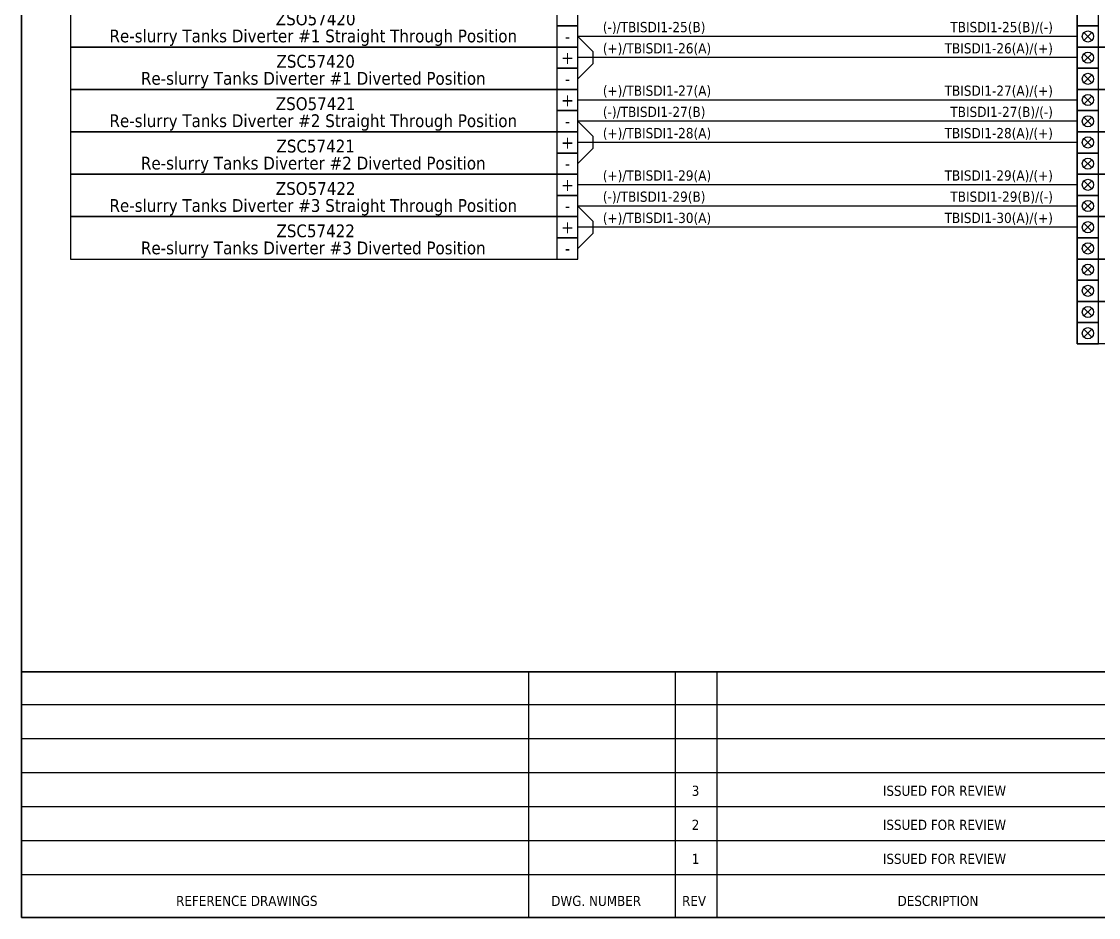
# Model space of a CAD drawing. Header units: millimetres. Extents: x 0 to 1792788, y -13 to 262234.
# Drawn here: x 680159 to 712258, y 92247 to 118939 of the extents above; entities that cross this region are included whole.
import ezdxf
from ezdxf.enums import TextEntityAlignment as Align

# ---------------------------------------------------------------- set-up
doc = ezdxf.new("R2010")
doc.units = ezdxf.units.MM
for name, color, linetype, lineweight in [('GT_1', 9, 'Continuous', 25), ('HELPPOINT', 7, 'Continuous', 25), ('MEMBER', 7, 'Continuous', 25), ('power', 7, 'Continuous', 25)]:
    doc.layers.add(name, color=color, linetype=linetype, lineweight=lineweight)
doc.styles.add('Tahoma', font='')
doc.styles.get('Tahoma').set_extended_font_data('Tahoma')

# ---------------------------------------------------------------- blocks, each defined once
blk = doc.blocks.new('TPA')
at = {"layer": 'GT_1', "color": 4, "ltscale": 25.4}
for p, q in [((14309938, 12749437), (14309938, 12757755)), ((14314900, 12749437), (14314900, 12757755)), ((14316319, 12749437), (14316319, 12757755)), ((14346116, 12756634), (14292753, 12756634)), ((14346116, 12755485), (14292753, 12755485)), ((14346116, 12754332), (14292753, 12754332)), ((14346116, 12753180), (14292753, 12753180)), ((14346116, 12752028), (14292753, 12752028)), ((14346114, 12750875), (14292753, 12750875))]:
    blk.add_line(p, q, dxfattribs=at)
at = {"layer": 'HELPPOINT', "color": 4, "lineweight": 35, "ltscale": 25.4}
for p, q in [((14292753, 12749437), (14292753, 12827491)), ((14292753, 12749437), (14292753, 12827491)), ((14405128, 12749437), (14292753, 12749437)), ((14405128, 12749437), (14292753, 12749437))]:
    blk.add_line(p, q, dxfattribs=at)
at = {"layer": 'MEMBER', "color": 4, "lineweight": 35, "ltscale": 25.4}
blk.add_line((14292753, 12757755), (14405128, 12757755), dxfattribs=at)
blk.add_line((14292753, 12757755), (14405128, 12757755), dxfattribs=at)
at = {"layer": 'MEMBER', "color": 4, "style": 'Tahoma'}
for s, height, p in [('3', 343, (14315582, 12753726)), ('ISSUED FOR REVIEW', 342.77, (14324013, 12753726)), ('2', 343, (14315582, 12752574)), ('ISSUED FOR REVIEW', 342.77, (14324013, 12752574)), ('1', 343, (14315582, 12751421)), ('ISSUED FOR REVIEW', 342.77, (14324013, 12751421))]:
    blk.add_text(s, height=height, dxfattribs=at).set_placement(p, align=Align.MIDDLE_CENTER)
for s, height, p in [('REFERENCE DRAWINGS', 342.77, (14297988, 12749826)), ('DWG. NUMBER', 342.77, (14310694, 12749826)), ('REV', 342.8, (14315126, 12749826)), ('DESCRIPTION', 342.77, (14322425, 12749826))]:
    blk.add_text(s, height=height, dxfattribs=at).set_placement(p)

msp = doc.modelspace()

# ---------------------------------------------------------------- linework, layer by layer
at = {"color": 7, "ltscale": 25.4}
for p, q in [((711626, 118494), (696741, 118494)), ((696741, 118494), (697188, 118048)), ((712059, 118612), (711824, 118377)), ((711824, 118612), (712059, 118377)), ((697188, 118048), (697188, 117678)), ((696741, 117231), (697188, 117678)), ((712059, 117349), (711824, 117114)), ((711824, 117349), (712059, 117114)), ((711626, 115968), (696741, 115968)), ((696741, 115968), (697188, 115522)), ((712059, 116086), (711824, 115851)), ((711824, 116086), (712059, 115851)), ((697188, 115522), (697188, 115152)), ((696741, 114705), (697188, 115152)), ((712059, 114823), (711824, 114588)), ((711824, 114823), (712059, 114588)), ((711626, 113442), (696741, 113442)), ((696741, 113442), (697188, 112996)), ((712059, 113560), (711824, 113325)), ((711824, 113560), (712059, 113325)), ((697188, 112996), (697188, 112626)), ((696741, 112179), (697188, 112626)), ((712059, 112297), (711824, 112062)), ((711824, 112297), (712059, 112062)), ((712059, 111034), (711824, 110799)), ((711824, 111034), (712059, 110799)), ((712059, 109771), (711824, 109536)), ((711824, 109771), (712059, 109536))]:
    msp.add_line(p, q, dxfattribs=at)
at = {"color": 4, "ltscale": 25.4}
for p, q in [((711626, 117863), (696741, 117863)), ((711626, 116600), (696741, 116600)), ((711626, 115337), (696741, 115337)), ((711626, 114074), (696741, 114074)), ((711626, 112811), (696741, 112811))]:
    msp.add_line(p, q, dxfattribs=at)
at = {"color": 1, "ltscale": 25.4}
for p, q in [((712059, 117980), (711824, 117745)), ((711824, 117980), (712059, 117745)), ((712059, 116717), (711824, 116482)), ((711824, 116717), (712059, 116482)), ((712059, 115454), (711824, 115219)), ((711824, 115454), (712059, 115219)), ((712059, 114191), (711824, 113956)), ((711824, 114191), (712059, 113956)), ((712059, 112928), (711824, 112693)), ((711824, 112928), (712059, 112693)), ((712059, 111665), (711824, 111430)), ((711824, 111665), (712059, 111430)), ((712059, 110402), (711824, 110167)), ((711824, 110402), (712059, 110167))]:
    msp.add_line(p, q, dxfattribs=at)
at = {"color": 2, "ltscale": 25.4}
for points in [[(681620, 118178), (696741, 118178), (696741, 119441), (681620, 119441)], [(681620, 116915), (696741, 116915), (696741, 118178), (681620, 118178)], [(681620, 115652), (696741, 115652), (696741, 116915), (681620, 116915)], [(681620, 114389), (696741, 114389), (696741, 115652), (681620, 115652)], [(681620, 113127), (696741, 113127), (696741, 114389), (681620, 114389)], [(681620, 111864), (696741, 111864), (696741, 113127), (681620, 113127)]]:
    msp.add_lwpolyline(points, close=True, dxfattribs=at)
at = {"color": 1, "ltscale": 25.4}
for points in [[(696109, 118810), (696741, 118810), (696741, 119441), (696109, 119441)], [(711626, 118810), (712258, 118810), (712258, 119441), (711626, 119441)], [(696109, 117547), (696741, 117547), (696741, 118178), (696109, 118178)], [(711626, 117547), (712258, 117547), (712258, 118178), (711626, 118178)], [(696109, 116284), (696741, 116284), (696741, 116915), (696109, 116915)], [(711626, 116284), (712258, 116284), (712258, 116915), (711626, 116915)], [(696109, 115021), (696741, 115021), (696741, 115652), (696109, 115652)], [(711626, 115021), (712258, 115021), (712258, 115652), (711626, 115652)], [(696109, 113758), (696741, 113758), (696741, 114389), (696109, 114389)], [(711626, 113758), (712258, 113758), (712258, 114389), (711626, 114389)], [(696109, 112495), (696741, 112495), (696741, 113127), (696109, 113127)], [(711626, 112495), (712258, 112495), (712258, 113127), (711626, 113127)], [(711626, 111232), (712258, 111232), (712258, 111864), (711626, 111864)], [(711626, 109969), (712258, 109969), (712258, 110601), (711626, 110601)]]:
    msp.add_lwpolyline(points, close=True, dxfattribs=at)
at = {"color": 7, "lineweight": 30, "ltscale": 25.4}
for points in [[(711626, 119441), (716232, 119441), (716232, 118178), (711626, 118178), (711626, 119441)], [(711626, 118178), (716232, 118178), (716232, 116915), (711626, 116915), (711626, 118178)], [(711626, 116915), (716232, 116915), (716232, 115652), (711626, 115652), (711626, 116915)], [(711626, 115652), (716232, 115652), (716232, 114389), (711626, 114389), (711626, 115652)], [(711626, 114389), (716232, 114389), (716232, 113127), (711626, 113127), (711626, 114389)], [(711626, 113127), (716232, 113127), (716232, 111864), (711626, 111864), (711626, 113127)], [(711626, 111864), (716232, 111864), (716232, 110601), (711626, 110601), (711626, 111864)], [(711626, 110601), (716232, 110601), (716232, 109338), (711626, 109338), (711626, 110601)]]:
    msp.add_lwpolyline(points, dxfattribs=at)
at = {"color": 7, "ltscale": 25.4}
for points in [[(696109, 118178), (696741, 118178), (696741, 118810), (696109, 118810)], [(711626, 118178), (712258, 118178), (712258, 118810), (711626, 118810)], [(696109, 116915), (696741, 116915), (696741, 117547), (696109, 117547)], [(711626, 116915), (712258, 116915), (712258, 117547), (711626, 117547)], [(696109, 115652), (696741, 115652), (696741, 116284), (696109, 116284)], [(711626, 115652), (712258, 115652), (712258, 116284), (711626, 116284)], [(696109, 114389), (696741, 114389), (696741, 115021), (696109, 115021)], [(711626, 114389), (712258, 114389), (712258, 115021), (711626, 115021)], [(696109, 113127), (696741, 113127), (696741, 113758), (696109, 113758)], [(711626, 113127), (712258, 113127), (712258, 113758), (711626, 113758)], [(696109, 111864), (696741, 111864), (696741, 112495), (696109, 112495)], [(711626, 111864), (712258, 111864), (712258, 112495), (711626, 112495)], [(711626, 110601), (712258, 110601), (712258, 111232), (711626, 111232)], [(711626, 109338), (712258, 109338), (712258, 109969), (711626, 109969)]]:
    msp.add_lwpolyline(points, close=True, dxfattribs=at)
for centre in [(711942, 118494), (711942, 117231), (711942, 115968), (711942, 114705), (711942, 113442), (711942, 112179), (711942, 110916), (711942, 109653)]:
    msp.add_circle(centre, 166, dxfattribs=at)
at = {"color": 1, "ltscale": 25.4}
for centre in [(711942, 117863), (711942, 116600), (711942, 115337), (711942, 114074), (711942, 112811), (711942, 111548), (711942, 110285)]:
    msp.add_circle(centre, 166, dxfattribs=at)

# ---------------------------------------------------------------- block references
at = {"xscale": 0.8800000000046566, "yscale": 0.8800000000046566, "zscale": 0.8800000000046566}
msp.add_blockref('TPA', (-11897464, -11127258), dxfattribs=at)

# ---------------------------------------------------------------- texts
at = {"color": 4, "style": 'Tahoma'}
for s, p in [('ZSO57420', (688926, 119018)), ('Re-slurry Tanks Diverter #1 Straight Through Position ', (688926, 118510)), ('ZSC57420', (688926, 117755)), ('Re-slurry Tanks Diverter #1 Diverted Position ', (688926, 117247)), ('ZSO57421', (688926, 116492)), ('Re-slurry Tanks Diverter #2 Straight Through Position ', (688926, 115984)), ('ZSC57421', (688926, 115229)), ('Re-slurry Tanks Diverter #2 Diverted Position ', (688926, 114721)), ('ZSO57422', (688926, 113966)), ('Re-slurry Tanks Diverter #3 Straight Through Position ', (688926, 113458)), ('ZSC57422', (688926, 112703)), ('Re-slurry Tanks Diverter #3 Diverted Position ', (688926, 112195))]:
    msp.add_text(s, height=381, dxfattribs=at).set_placement(p, align=Align.MIDDLE_CENTER)
at = {"color": 7, "style": 'Tahoma'}
for s, p in [('(-)/TBISDI1-25(B)', (697485, 118621)), ('(-)/TBISDI1-27(B)', (697485, 116095)), ('(-)/TBISDI1-29(B)', (697485, 113569))]:
    msp.add_text(s, height=304.8, dxfattribs=at).set_placement(p)
for s, p in [('TBISDI1-25(B)/(-)', (710901, 118621)), ('TBISDI1-27(B)/(-)', (710901, 116095)), ('TBISDI1-29(B)/(-)', (710901, 113569))]:
    msp.add_text(s, height=304.8, dxfattribs=at).set_placement(p, align=Align.RIGHT)
at = {"color": 4, "style": 'Tahoma'}
for s, p in [('(+)/TBISDI1-26(A)', (697485, 117989)), ('(+)/TBISDI1-27(A)', (697485, 116726)), ('(+)/TBISDI1-28(A)', (697485, 115463)), ('(+)/TBISDI1-29(A)', (697485, 114200)), ('(+)/TBISDI1-30(A)', (697485, 112937))]:
    msp.add_text(s, height=304.8, dxfattribs=at).set_placement(p)
for s, p in [('TBISDI1-26(A)/(+)', (710901, 117989)), ('TBISDI1-27(A)/(+)', (710901, 116726)), ('TBISDI1-28(A)/(+)', (710901, 115463)), ('TBISDI1-29(A)/(+)', (710901, 114200)), ('TBISDI1-30(A)/(+)', (710901, 112937))]:
    msp.add_text(s, height=304.8, dxfattribs=at).set_placement(p, align=Align.RIGHT)
at = {"layer": 'power', "color": 7, "style": 'Tahoma'}
for p in [(696432, 118499), (696432, 117236), (696432, 115973), (696432, 114710), (696432, 113447), (696432, 112184)]:
    msp.add_text('-', height=381, dxfattribs=at).set_placement(p, align=Align.MIDDLE_CENTER)
at = {"layer": 'power', "color": 1, "style": 'Tahoma'}
for p in [(696432, 117867), (696432, 116604), (696432, 115341), (696432, 114078), (696432, 112815)]:
    msp.add_text('+', height=381, dxfattribs=at).set_placement(p, align=Align.MIDDLE_CENTER)

doc.saveas('drawing.dxf')
